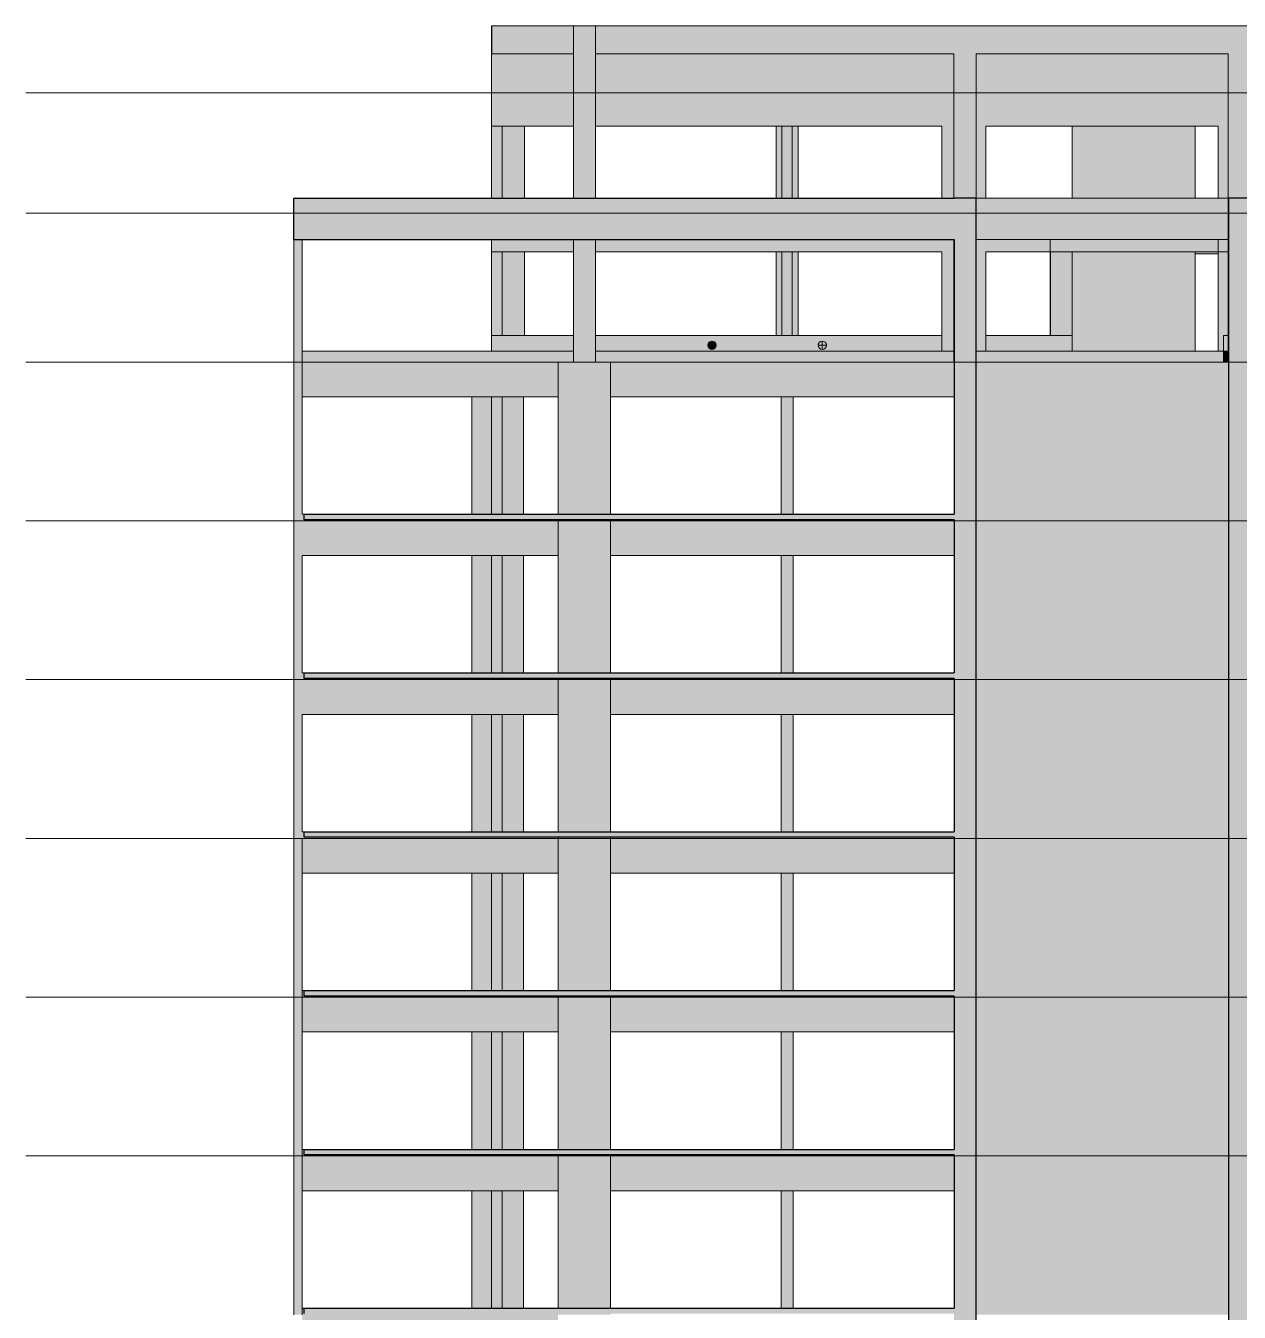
# Model space of a CAD drawing. Header units: centimetres. Extents: x -2198 to 42786, y -3196 to 88064.
# Drawn here: x 28067 to 30268, y 85688 to 88022 of the extents above; entities that cross this region are included whole.
import ezdxf

# ---------------------------------------------------------------- set-up
doc = ezdxf.new("R2010")
doc.units = ezdxf.units.CM
doc.linetypes.add('Centro', pattern=[3.175, 0.635, -0.47625, 1.5875, -0.47625])
for name, color, linetype, lineweight in [('A-FLOR', 7, 'Continuous', 25), ('A-FLOR-LEVL', 7, 'Continuous', 9), ('A-GENM', 7, 'Continuous', 25), ('S-BEAM', 7, 'Continuous', 25), ('S-COLS', 7, 'Continuous', 25)]:
    doc.layers.add(name, color=color, linetype=linetype, lineweight=lineweight)

# ---------------------------------------------------------------- blocks, each defined once
blk = doc.blocks.new('PED_FURO_CIRCULAR_R04_2020 - 15x25-3721065-CT E 002 - CRT ESQ')
at = {"layer": 'A-GENM', "lineweight": 9}
for p, q in [((-993.1, 87442.5), (-1008.1, 87442.5)), ((-1000.6, 87435), (-1000.6, 87450))]:
    blk.add_line(p, q, dxfattribs=at)

msp = doc.modelspace()

# ---------------------------------------------------------------- hatches: boundary and pattern name
at = {"layer": 'A-FLOR', "true_color": 0xc0c0c0}
for points in [[(29090.05, 87126), (29750.55, 87126), (29750.33, 87136), (28571.56, 87136), (28571.56, 87126), (29067.17, 87126)], [(28601.9, 86838), (29750.55, 86838), (29750.33, 86848), (28571.56, 86848), (28571.56, 86838), (28576.05, 86838)], [(29750.55, 86550), (29750.33, 86560), (28571.56, 86560), (28571.56, 86550), (29750.33, 86550)], [(29750.55, 86262), (29750.33, 86272), (28571.56, 86272), (28571.56, 86262), (29750.33, 86262)], [(28571.56, 85974), (29750.55, 85974), (29750.33, 85984), (28571.56, 85984), (28571.56, 85974.61)], [(29750.55, 85686), (29750.33, 85696), (28571.56, 85696), (28571.56, 85686), (29750.36, 85686)]]:
    msp.add_hatch(color=9, dxfattribs=at).paths.add_polyline_path(points, flags=0)
at = {"layer": 'S-BEAM', "true_color": 0xc0c0c0}
for points in [[(28928.29, 87840), (28930.55, 87840), (28930.55, 87971), (28912.29, 87971), (28912.29, 88022), (28911.55, 88022), (28911.55, 87840)], [(28971.55, 87971), (29060.33, 87971), (29060.33, 88022), (28912.29, 88022), (28912.29, 87971), (28970.45, 87971)], [(29687.53, 87971), (29750.25, 87971), (29750.25, 88022), (29100.33, 88022), (29100.33, 87971), (29273.96, 87971)], [(30247.32, 87971), (30247.32, 88022), (29790.25, 88022), (29790.25, 87971), (30229.57, 87971)], [(28930.55, 87840), (29060.33, 87840), (29060.33, 87971), (28930.55, 87971), (28930.55, 87900)], [(29273.96, 87840), (29728.05, 87840), (29728.05, 87971), (29100.33, 87971), (29100.33, 87840)], [(29808.05, 87840), (30229.57, 87840), (30229.57, 87971), (29808.05, 87971)], [(29750.55, 87634), (29750.56, 87634), (29750.55, 87709), (28553.06, 87709), (28553.06, 87634), (29687.53, 87634)], [(29965.07, 87634), (30247.32, 87634), (30247.32, 87709), (29790.37, 87709), (29790.37, 87634), (29964.55, 87634)], [(28951.55, 87612), (29060.33, 87612), (29060.33, 87634), (28911.55, 87634), (28911.55, 87612), (28930.55, 87612)], [(29100.33, 87612), (29728.05, 87612), (29728.05, 87634), (29100.33, 87634)], [(29894.32, 87612), (29924.57, 87612), (29924.57, 87634), (29808.05, 87634), (29808.05, 87612)], [(30101.1, 87612), (30229.57, 87612), (30229.57, 87634), (29924.57, 87634), (29924.57, 87612), (29965.07, 87612)], [(28911.55, 87432), (29060.33, 87432), (29060.33, 87460), (28911.55, 87460)], [(29311.33, 87435), (29313.28, 87435.26), (29315.08, 87436.01), (29316.64, 87437.2), (29317.83, 87438.75), (29318.58, 87440.56), (29318.83, 87442.5), (29318.58, 87444.45), (29317.83, 87446.25), (29316.46, 87447.95), (29315.08, 87449), (29313.28, 87449.75), (29311.05, 87449.97), (29309.39, 87449.75), (29306.53, 87448.19), (29305.07, 87446.55), (29304.84, 87446.25), (29304.09, 87444.45), (29303.83, 87442.5), (29304.09, 87440.56), (29304.84, 87438.75), (29306.03, 87437.2), (29307.58, 87436.01), (29309.39, 87435.26)], [(29032.3, 87349), (29032.3, 87412), (29060.33, 87412), (29060.33, 87432), (28568.06, 87432), (28568.06, 87349), (28963.78, 87349)], [(29127.3, 87349), (29750.33, 87349), (29750.25, 87432), (29100.33, 87432), (29100.33, 87412), (29127.3, 87412), (29127.3, 87386.63)], [(29971.86, 87412), (30239.07, 87412), (30239.07, 87432), (29790.37, 87432), (29790.37, 87412), (29965.07, 87412)], [(30247.32, 87412), (30247.32, 87432), (30239.07, 87432), (30239.07, 87412)], [(28568.06, 87061), (29032.3, 87061), (29032.3, 87126), (28571.56, 87126), (28571.56, 87136), (28568.06, 87136), (28568.06, 87112)], [(29750.33, 87061), (29750.33, 87126), (29127.3, 87126), (29127.3, 87061), (29687.53, 87061)], [(28963.78, 86773), (29032.3, 86773), (29032.3, 86838), (28571.56, 86838), (28571.56, 86848), (28568.06, 86848), (28568.06, 86773), (28912.08, 86773)], [(29273.96, 86773), (29750.33, 86773), (29750.33, 86838), (29127.3, 86838), (29127.3, 86773)], [(28963.78, 86485), (29032.3, 86485), (29032.3, 86550), (28571.56, 86550), (28571.56, 86560), (28568.06, 86560), (28568.06, 86485), (28860.39, 86485)], [(29127.3, 86485), (29750.33, 86485), (29750.33, 86550), (29127.3, 86550)], [(28860.39, 86197), (29032.3, 86197), (29032.3, 86262), (28571.56, 86262), (28571.56, 86272), (28568.06, 86272), (28568.06, 86197), (28653.6, 86197)], [(29687.53, 86197), (29750.33, 86197), (29750.33, 86262), (29127.3, 86262), (29127.3, 86197), (29273.96, 86197)], [(28963.78, 85909), (29032.3, 85909), (29032.3, 85974), (28571.56, 85974), (28571.56, 85984), (28568.06, 85984), (28568.06, 85909), (28912.08, 85909)], [(29127.3, 85909), (29750.33, 85909), (29750.33, 85974), (29127.3, 85974)], [(28963.78, 85621), (29032.3, 85621), (29032.3, 85686), (28571.56, 85686), (28571.56, 85696), (28568.06, 85696), (28568.06, 85621), (28860.39, 85621)]]:
    msp.add_hatch(color=9, dxfattribs=at).paths.add_polyline_path(points, flags=0)
h = msp.add_hatch(color=9, dxfattribs=at)
h.paths.add_polyline_path([(31142.07, 87612), (31241.56, 87612), (31241.56, 87634), (30785.57, 87634), (30785.57, 87612), (31135.03, 87612)], flags=0)
h.paths.add_polyline_path([(30423.07, 87612), (30745.57, 87612), (30745.57, 87634), (30287.56, 87634), (30287.56, 87612), (30307.89, 87612)], flags=0)
h.paths.add_polyline_path([(30229.57, 87612), (30247.32, 87612), (30247.32, 87634), (30229.57, 87634)], flags=0)
h.paths.add_polyline_path([(30514.67, 87709), (30745.57, 87709), (30745.57, 87971), (30287.32, 87971), (30287.56, 87709), (30462.57, 87709)], flags=0)
h.paths.add_polyline_path([(30229.57, 87709), (30247.32, 87709), (30247.32, 87971), (30229.57, 87971), (30229.57, 87827.89)], flags=0)
h.paths.add_polyline_path([(31238.42, 87709), (31241.56, 87709), (31241.56, 87971), (30785.57, 87971), (30785.57, 87709), (31183.79, 87709)], flags=0)
h = msp.add_hatch(color=9, dxfattribs=at)
h.paths.add_polyline_path([(30287.56, 87608), (30405.05, 87608), (30405.05, 87612), (30287.56, 87612), (30287.56, 87610.16)], flags=0)
h.paths.add_polyline_path([(30188.64, 87608), (30229.57, 87608), (30229.57, 87612), (30187.55, 87612), (30187.55, 87608)], flags=0)
h = msp.add_hatch(color=9, dxfattribs=at)
h.paths.add_polyline_path([(29290.23, 87432), (29728.05, 87432), (29728.05, 87460), (29100.33, 87459.54), (29100.33, 87432), (29284.66, 87432)], flags=0)
h.paths.add_polyline_path([(29511.33, 87435), (29509.39, 87435.26), (29507.58, 87436.01), (29506.03, 87437.2), (29504.84, 87438.75), (29504.09, 87440.56), (29503.83, 87442.5), (29504.09, 87444.45), (29504.84, 87446.25), (29506.03, 87447.81), (29507.58, 87449), (29509.39, 87449.75), (29511.33, 87450), (29513.28, 87449.75), (29515.08, 87449), (29516.64, 87447.81), (29517.83, 87446.25), (29518.58, 87444.45), (29518.83, 87442.5), (29518.58, 87440.56), (29517.83, 87438.75), (29516.64, 87437.2), (29515.08, 87436.01), (29513.28, 87435.26)], flags=0)
h.paths.add_polyline_path([(29311.33, 87435), (29309.39, 87435.26), (29307.58, 87436.01), (29306.03, 87437.2), (29304.84, 87438.75), (29304.09, 87440.56), (29303.83, 87442.5), (29304.09, 87444.45), (29305.07, 87446.55), (29306.66, 87448.29), (29307.58, 87449), (29309.39, 87449.75), (29311.41, 87449.99), (29313.28, 87449.75), (29316.46, 87447.95), (29316.7, 87447.73), (29317.83, 87446.25), (29318.58, 87444.45), (29318.83, 87442.5), (29318.58, 87440.56), (29317.83, 87438.75), (29316.64, 87437.2), (29315.08, 87436.01), (29313.28, 87435.26)], flags=0)
h = msp.add_hatch(color=9, dxfattribs=at)
h.paths.add_polyline_path([(29964.55, 87432), (29964.55, 87460), (29808.05, 87460), (29808.05, 87432), (29959.25, 87432)], flags=0)
h.paths.add_polyline_path([(29511.33, 87435), (29513.28, 87435.26), (29515.08, 87436.01), (29516.64, 87437.2), (29517.83, 87438.75), (29518.58, 87440.56), (29518.83, 87442.5), (29518.58, 87444.45), (29517.83, 87446.25), (29516.64, 87447.81), (29515.08, 87449), (29513.28, 87449.75), (29511.33, 87450), (29509.39, 87449.75), (29507.58, 87449), (29506.03, 87447.81), (29504.84, 87446.25), (29504.09, 87444.45), (29503.83, 87442.5), (29504.09, 87440.56), (29504.84, 87438.75), (29506.03, 87437.2), (29507.58, 87436.01), (29509.39, 87435.26)], flags=0)
h = msp.add_hatch(color=9, dxfattribs=at)
h.paths.add_polyline_path([(30721.46, 87432), (30745.57, 87432), (30745.57, 87460), (30287.56, 87460), (30287.56, 87432), (30618.07, 87432)], flags=0)
h.paths.add_polyline_path([(30244.61, 87432), (30247.32, 87432), (30247.32, 87460), (30239.07, 87460), (30239.07, 87432)], flags=0)
at = {"layer": 'S-COLS', "true_color": 0xc0c0c0}
h = msp.add_hatch(color=9, dxfattribs=at)
h.paths.add_polyline_path([(29060.33, 87412), (29100.33, 87412), (29100.33, 87634), (29060.33, 87634), (29060.33, 87428.03)], flags=0)
h.paths.add_polyline_path([(29060.33, 87709), (29100.33, 87709), (29100.33, 88022), (29060.33, 88022), (29060.33, 87827.89)], flags=0)
for points in [[(29790.25, 87412), (29790.25, 88022), (29750.25, 88022), (29750.56, 87709), (29790.05, 87709), (29790.05, 87412)], [(30248.06, 87412), (30248.06, 87709), (30287.32, 87709.04), (30287.32, 88022), (30247.32, 88022), (30247.32, 87412)], [(28911.55, 87709), (28930.55, 87709), (28930.55, 87840), (28911.55, 87840), (28911.55, 87827.89)], [(28971.55, 87709), (28971.55, 87840), (28930.55, 87840), (28930.55, 87709), (28951.55, 87709)], [(29457.05, 87709), (29457.05, 87840), (29438.05, 87840), (29438.05, 87709), (29455.45, 87709)], [(30187.55, 87709), (30187.55, 87840), (29964.55, 87840), (29964.55, 87709), (30101.1, 87709)], [(29761.07, 83024.5), (29790.05, 83024.5), (29790.05, 87709), (29750.56, 87709), (29750.55, 83024.5)], [(30287.56, 84464.5), (30287.32, 87709), (30248.06, 87709), (30248.06, 84464.5), (30287.32, 84464.5)], [(28554.07, 87412), (28568.06, 87412), (28568.06, 87634), (28553.06, 87634), (28553.06, 87412)], [(28930.55, 87460), (28930.55, 87612), (28911.55, 87612), (28911.55, 87460), (28925.99, 87460)], [(28971.55, 87460), (28971.55, 87612), (28930.55, 87612), (28930.55, 87460), (28969.3, 87460)], [(29438.05, 87460), (29457.05, 87460), (29457.05, 87612), (29438.05, 87612), (29438.05, 87474.88)], [(29925.57, 87460), (29964.55, 87460), (29964.55, 87612), (29925.57, 87612), (29925.57, 87474.88)], [(30172.45, 87432), (30187.55, 87432), (30187.55, 87612), (29964.55, 87612), (29964.55, 87432), (30101.1, 87432)], [(30229.57, 87432), (30239.07, 87432), (30239.07, 87460), (30247.32, 87460), (30247.32, 87612), (30229.57, 87612), (30229.57, 87460)], [(28553.12, 87124), (28568.06, 87124), (28568.06, 87412), (28553.06, 87412), (28553.06, 87124)], [(29962.58, 87124), (30248.06, 87124), (30248.06, 87412), (29790.05, 87412), (29790.05, 87124), (29952.09, 87124)], [(29790.25, 87412), (29790.37, 87412), (29790.25, 87412.84)], [(28911.55, 87136), (28911.55, 87349), (28875.8, 87349), (28875.8, 87136)], [(28929.72, 87136), (28930.55, 87136), (28930.55, 87349), (28911.55, 87349), (28911.55, 87136)], [(28969.3, 87136), (28969.3, 87349), (28930.55, 87349), (28930.55, 87136), (28932.62, 87136)], [(29436.55, 87136), (29458.55, 87136), (29458.55, 87349), (29436.55, 87349), (29436.55, 87136.44)], [(28554.49, 86836), (28568.06, 86836), (28568.06, 87124), (28553.06, 87124), (28553.06, 86836)], [(29965.07, 86836), (30248.06, 86836), (30248.06, 87124), (29790.05, 87124), (29790.05, 86836), (29964.55, 86836)], [(28911.55, 86848), (28911.55, 87061), (28875.8, 87061), (28875.8, 86848)], [(28930.55, 86848), (28930.55, 87061), (28911.55, 87061), (28911.55, 86848), (28912.57, 86848)], [(28969.3, 86848), (28969.3, 87061), (28930.55, 87061), (28930.55, 86848), (28963.78, 86848)], [(29458.55, 86848), (29458.55, 87061), (29436.55, 87061), (29436.55, 86848), (29457.05, 86848)], [(28556.46, 86548), (28568.06, 86548.24), (28568.06, 86836), (28553.06, 86836), (28553.06, 86548), (28556.13, 86548)], [(28911.55, 86560), (28911.55, 86773), (28875.8, 86773), (28875.8, 86560)], [(28911.55, 86560), (28930.55, 86560), (28930.55, 86773), (28911.55, 86773), (28911.55, 86592.37)], [(28932.62, 86560), (28969.3, 86560), (28969.3, 86773), (28930.55, 86773), (28930.55, 86560)], [(29458.55, 86560), (29458.55, 86773), (29436.55, 86773), (29436.55, 86560), (29457.05, 86560)], [(28558.13, 86260), (28568.06, 86260), (28568.06, 86548), (28553.06, 86548), (28553.06, 86260), (28558.12, 86260)], [(28875.8, 86272), (28911.55, 86272), (28911.55, 86485), (28875.8, 86485), (28875.8, 86415.87)], [(28911.55, 86272), (28930.55, 86272), (28930.55, 86485), (28911.55, 86485), (28911.55, 86411.08)], [(28969.3, 86272), (28969.3, 86485), (28930.55, 86485), (28930.55, 86272), (28963.78, 86272)], [(29458.55, 86272), (29458.55, 86485), (29436.55, 86485), (29436.55, 86272), (29457.05, 86272)], [(28560.61, 85972), (28568.06, 85972), (28568.06, 86260), (28553.06, 86260), (28553.06, 85972), (28559.8, 85972)], [(28875.8, 85984), (28911.55, 85984), (28911.55, 86197), (28875.8, 86197), (28875.8, 86062.86)], [(28930.55, 85984), (28930.55, 86197), (28911.55, 86197), (28911.55, 85984), (28912.57, 85984)], [(28969.3, 85984), (28969.3, 86197), (28930.55, 86197), (28930.55, 85984), (28963.78, 85984)], [(29458.55, 85984), (29458.55, 86197), (29436.55, 86197), (29436.55, 85984), (29457.05, 85984)], [(28562.47, 85684), (28568.06, 85684), (28568.06, 85972), (28553.06, 85972), (28553.06, 85684), (28561.47, 85684)], [(28911.55, 85696), (28911.55, 85909), (28875.8, 85909), (28875.8, 85696)], [(28930.55, 85696), (28930.55, 85909), (28911.55, 85909), (28911.55, 85696), (28912.57, 85696)], [(28932.62, 85696), (28969.3, 85696), (28969.3, 85909), (28930.55, 85909), (28930.55, 85696)], [(29458.55, 85696), (29458.55, 85909), (29436.55, 85909), (29436.55, 85696), (29457.05, 85696)]]:
    msp.add_hatch(color=9, dxfattribs=at).paths.add_polyline_path(points, flags=0)
h = msp.add_hatch(color=9, dxfattribs=at)
h.paths.add_polyline_path([(29728.05, 87709), (29750.25, 87709), (29750.25, 87971), (29728.05, 87971), (29728.05, 87827.89)], flags=0)
h.paths.add_polyline_path([(29808.05, 87709), (29808.05, 87971), (29790.25, 87971), (29790.37, 87709)], flags=0)
h = msp.add_hatch(color=9, dxfattribs=at)
h.paths.add_polyline_path([(29429.05, 87460), (29438.05, 87460), (29438.05, 87612), (29427.55, 87612), (29427.55, 87460)], flags=0)
h.paths.add_polyline_path([(29457.05, 87460), (29467.55, 87460), (29467.55, 87612), (29457.05, 87612), (29457.05, 87474.88)], flags=0)
h.paths.add_polyline_path([(29438.05, 87709), (29438.05, 87840), (29427.55, 87840), (29427.55, 87709)], flags=0)
h.paths.add_polyline_path([(29457.05, 87709), (29467.55, 87709), (29467.55, 87840), (29457.05, 87840), (29457.05, 87709.57)], flags=0)
h = msp.add_hatch(color=9, dxfattribs=at)
h.paths.add_polyline_path([(29800.05, 87432), (29808.05, 87432), (29808.05, 87634), (29790.37, 87634), (29790.37, 87432), (29790.92, 87432)], flags=0)
h.paths.add_polyline_path([(29750.25, 87432), (29750.25, 87634), (29728.05, 87634), (29728.05, 87432), (29739.23, 87432)], flags=0)
h = msp.add_hatch(color=9, dxfattribs=at)
h.paths.add_polyline_path([(29032.3, 87124), (29127.3, 87124), (29127.3, 87126), (29032.3, 87126)], flags=0)
h.paths.add_polyline_path([(29090.05, 87136), (29127.3, 87136), (29127.3, 87412), (29032.3, 87412), (29032.3, 87136), (29067.17, 87136)], flags=0)
h = msp.add_hatch(color=9, dxfattribs=at)
h.paths.add_polyline_path([(29127.3, 86836), (29127.3, 86838), (29032.3, 86838), (29032.3, 86836), (29090.05, 86836)], flags=0)
h.paths.add_polyline_path([(29090.05, 86848), (29127.3, 86848), (29127.3, 87124), (29032.3, 87124), (29032.3, 86848), (29067.17, 86848)], flags=0)
h = msp.add_hatch(color=9, dxfattribs=at)
h.paths.add_polyline_path([(29067.17, 86548), (29127.3, 86548), (29127.3, 86550), (29032.3, 86550), (29032.3, 86548)], flags=0)
h.paths.add_polyline_path([(29067.17, 86560), (29127.3, 86560), (29127.3, 86836), (29032.3, 86836), (29032.3, 86560)], flags=0)
h = msp.add_hatch(color=9, dxfattribs=at)
h.paths.add_polyline_path([(29938.69, 86548), (30248.06, 86548), (30248.06, 86836), (29790.05, 86836), (29790.05, 86548), (29933.53, 86548)], flags=0)
h.paths.add_polyline_path([(29750.33, 86548), (29750.55, 86548), (29750.33, 86550)], flags=0)
h = msp.add_hatch(color=9, dxfattribs=at)
h.paths.add_polyline_path([(29032.3, 86260), (29127.3, 86260), (29127.3, 86262), (29032.3, 86262)], flags=0)
h.paths.add_polyline_path([(29067.17, 86272), (29127.3, 86272), (29127.3, 86548), (29032.3, 86548), (29032.3, 86272)], flags=0)
h = msp.add_hatch(color=9, dxfattribs=at)
h.paths.add_polyline_path([(29997.71, 86260), (30248.06, 86260), (30248.06, 86548), (29790.05, 86548), (29790.05, 86260), (29983.58, 86260)], flags=0)
h.paths.add_polyline_path([(29750.33, 86260), (29750.55, 86260), (29750.33, 86262)], flags=0)
h = msp.add_hatch(color=9, dxfattribs=at)
h.paths.add_polyline_path([(29067.17, 85972), (29127.3, 85972), (29127.3, 85974), (29032.3, 85974), (29032.3, 85972)], flags=0)
h.paths.add_polyline_path([(29067.17, 85984), (29127.3, 85984), (29127.3, 86260), (29032.3, 86260), (29032.3, 85984)], flags=0)
h = msp.add_hatch(color=9, dxfattribs=at)
h.paths.add_polyline_path([(29983.55, 85972), (30248.06, 85972), (30248.06, 86260), (29790.05, 86260), (29790.05, 85972), (29965.07, 85972)], flags=0)
h.paths.add_polyline_path([(29750.33, 85972), (29750.55, 85972), (29750.33, 85974)], flags=0)
h = msp.add_hatch(color=9, dxfattribs=at)
h.paths.add_polyline_path([(29067.17, 85684), (29127.3, 85684), (29127.3, 85686), (29032.3, 85686), (29032.3, 85684)], flags=0)
h.paths.add_polyline_path([(29067.17, 85696), (29127.3, 85696), (29127.3, 85972), (29032.3, 85972), (29032.3, 85696)], flags=0)
h = msp.add_hatch(color=9, dxfattribs=at)
h.paths.add_polyline_path([(29997.71, 85684), (30248.06, 85684), (30248.06, 85972), (29790.05, 85972), (29790.05, 85684), (29983.58, 85684)], flags=0)
h.paths.add_polyline_path([(29750.33, 85684), (29750.55, 85684), (29750.33, 85686)], flags=0)

# ---------------------------------------------------------------- linework, layer by layer
at = {"layer": 'A-FLOR', "color": 190, "true_color": 0x8000ff}
for p, q in [((28571.56, 87136), (29750.55, 87136)), ((28571.56, 87126), (28571.56, 87136)), ((29750.55, 87126), (28571.56, 87126)), ((28571.56, 86848), (29750.55, 86848)), ((28571.56, 86838), (28571.56, 86848)), ((29750.55, 86838), (28571.56, 86838)), ((28571.56, 86560), (29750.55, 86560)), ((28571.56, 86550), (28571.56, 86560)), ((29750.55, 86550), (28571.56, 86550)), ((28571.56, 86272), (29750.55, 86272)), ((28571.56, 86262), (28571.56, 86272)), ((29750.55, 86262), (28571.56, 86262)), ((28571.56, 85984), (29750.55, 85984)), ((28571.56, 85974), (28571.56, 85984)), ((29750.55, 85974), (28571.56, 85974)), ((28571.56, 85696), (29750.55, 85696)), ((28571.56, 85686), (28571.56, 85696))]:
    msp.add_line(p, q, dxfattribs=at)
at = {"layer": 'A-FLOR-LEVL', "linetype": 'Centro'}
for p, q in [((28066.61, 87900), (33615.18, 87900)), ((28066.61, 87682), (33615.18, 87682)), ((28066.61, 87412), (33615.18, 87412)), ((28066.61, 87124), (33615.18, 87124)), ((28066.61, 86836), (33615.18, 86836)), ((28066.61, 86548), (33615.18, 86548)), ((28066.61, 86260), (33615.18, 86260)), ((28066.61, 85972), (33615.18, 85972))]:
    msp.add_line(p, q, dxfattribs=at)
at = {"layer": 'S-BEAM', "lineweight": 9}
for p, q in [((28912.29, 88022), (28911.55, 88022)), ((28911.55, 87840), (28911.55, 88022)), ((28912.29, 88022), (29060.33, 88022)), ((28912.29, 88022), (28912.29, 87971)), ((29060.33, 88022), (29060.33, 87971)), ((29100.33, 88022), (29750.25, 88022)), ((29100.33, 88022), (29100.33, 87971)), ((29790.25, 88022), (30247.32, 88022)), ((29060.33, 87971), (28912.29, 87971)), ((29750.25, 87971), (29100.33, 87971)), ((30247.32, 87971), (29790.25, 87971)), ((28930.55, 87840), (28911.55, 87840)), ((29060.33, 87840), (28930.55, 87840)), ((29728.05, 87840), (29100.33, 87840)), ((29808.05, 87840), (30229.57, 87840)), ((30229.57, 87840), (30229.57, 87709)), ((29790.37, 87634), (29790.37, 87709)), ((29790.37, 87709), (30247.32, 87709)), ((30247.32, 87634), (30247.32, 87709)), ((28911.55, 87634), (28911.55, 87612)), ((30247.32, 87634), (29790.37, 87634)), ((29924.57, 87612), (29924.57, 87634)), ((30229.57, 87634), (30229.57, 87612)), ((28911.55, 87612), (29060.33, 87612)), ((29100.33, 87612), (29728.05, 87612)), ((29808.05, 87612), (29924.57, 87612)), ((29924.57, 87612), (30229.57, 87612)), ((30187.55, 87608), (30229.57, 87608)), ((30229.57, 87612), (30247.32, 87612)), ((29060.33, 87460), (28911.55, 87460)), ((28911.55, 87460), (28911.55, 87432)), ((29100.33, 87460), (29728.05, 87460)), ((29728.05, 87432), (29728.05, 87460)), ((29808.05, 87460), (29964.55, 87460)), ((30239.07, 87432), (30239.07, 87460)), ((30247.32, 87460), (30239.07, 87460)), ((29060.33, 87432), (28568.06, 87432)), ((29060.33, 87412), (29060.33, 87432)), ((29100.33, 87432), (29100.33, 87412)), ((29100.33, 87432), (29750.25, 87432)), ((29750.25, 87412), (29750.25, 87432)), ((29790.37, 87432), (30239.07, 87432)), ((29790.37, 87432), (29790.37, 87412)), ((30239.07, 87412), (30239.07, 87432)), ((30239.07, 87412), (30239.07, 87432)), ((30239.07, 87432), (30247.32, 87432)), ((30247.32, 87412), (30247.32, 87432)), ((28568.06, 87412), (28568.06, 87349)), ((29032.3, 87412), (29032.3, 87349)), ((29060.33, 87412), (29032.3, 87412)), ((29100.33, 87412), (29127.3, 87412)), ((29127.3, 87412), (29127.3, 87349)), ((29750.33, 87412), (29750.25, 87412)), ((30247.32, 87412), (30239.07, 87412)), ((28568.06, 87349), (29032.3, 87349)), ((29750.33, 87349), (29127.3, 87349)), ((28568.06, 87136), (28571.56, 87136)), ((29032.3, 87126), (29032.3, 87061)), ((29127.3, 87126), (29127.3, 87061)), ((28568.06, 87061), (29032.3, 87061)), ((29127.3, 87061), (29750.33, 87061)), ((28568.06, 86848), (28571.56, 86848)), ((29032.3, 86838), (29032.3, 86773)), ((29127.3, 86838), (29127.3, 86773)), ((28568.06, 86773), (29032.3, 86773)), ((29127.3, 86773), (29750.33, 86773)), ((28568.06, 86560), (28571.56, 86560)), ((29032.3, 86550), (29032.3, 86485)), ((29127.3, 86550), (29127.3, 86485)), ((28568.06, 86548), (28568.06, 86485)), ((29750.33, 86485), (29750.33, 86548)), ((28568.06, 86485), (29032.3, 86485)), ((29127.3, 86485), (29750.33, 86485)), ((28568.06, 86272), (28571.56, 86272)), ((28568.06, 86272), (28568.06, 86260)), ((28568.06, 86260), (28568.06, 86197)), ((29032.3, 86262), (29032.3, 86197)), ((29127.3, 86262), (29127.3, 86197)), ((29750.33, 86260), (29750.33, 86262)), ((29750.33, 86197), (29750.33, 86260)), ((28568.06, 86197), (29032.3, 86197)), ((29127.3, 86197), (29750.33, 86197)), ((28568.06, 85984), (28571.56, 85984)), ((28568.06, 85984), (28568.06, 85972)), ((28568.06, 85972), (28568.06, 85909)), ((29032.3, 85974), (29032.3, 85909)), ((29127.3, 85974), (29127.3, 85909)), ((29750.33, 85972), (29750.33, 85974)), ((29750.33, 85909), (29750.33, 85972)), ((28568.06, 85909), (29032.3, 85909)), ((29127.3, 85909), (29750.33, 85909)), ((28568.06, 85696), (28571.56, 85696)), ((28568.06, 85696), (28568.06, 85684))]:
    msp.add_line(p, q, dxfattribs=at)
at = {"layer": 'S-BEAM', "color": 190, "true_color": 0x8000ff}
for p, q in [((28553.06, 87634), (28553.06, 87709)), ((28553.06, 87709), (29750.56, 87709)), ((28553.06, 87634), (29750.56, 87634))]:
    msp.add_line(p, q, dxfattribs=at)
at = {"layer": 'S-BEAM', "lineweight": 9}
for centre, start, end in [((29311.33, 87442.5), 90, 270), ((29311.33, 87442.5), 270, 90), ((29511.33, 87442.5), 90, 270), ((29511.33, 87442.5), 270, 90)]:
    msp.add_arc(centre, 7.5, start, end, dxfattribs=at)
at = {"layer": 'S-COLS', "lineweight": 9}
for p, q in [((29060.33, 88022), (29100.33, 88022)), ((29060.33, 88022), (29060.33, 87709)), ((29100.33, 88022), (29100.33, 87709)), ((29790.25, 88022), (29750.25, 88022)), ((30287.32, 88022), (30247.32, 88022)), ((29750.25, 87971), (29750.25, 87709)), ((29790.25, 87412), (29790.25, 87971)), ((30247.32, 87971), (30247.32, 87412)), ((28911.55, 87840), (28911.55, 87709)), ((28930.55, 87840), (28930.55, 87709)), ((28971.55, 87840), (28971.55, 87709)), ((29427.55, 87840), (29427.55, 87709)), ((29438.05, 87840), (29438.05, 87709)), ((29457.05, 87840), (29457.05, 87709)), ((29467.55, 87840), (29467.55, 87709)), ((29728.05, 87840), (29728.05, 87709)), ((29808.05, 87840), (29808.05, 87709)), ((29964.55, 87709), (29964.55, 87840)), ((30187.55, 87840), (30187.55, 87709)), ((29790.37, 87709), (29790.37, 87412)), ((30247.37, 87709), (30248.06, 87709)), ((30247.37, 87709), (30247.37, 87412)), ((28553.06, 87634), (28553.06, 87412)), ((28568.06, 87412), (28568.06, 87634)), ((29060.33, 87634), (29060.33, 87412)), ((29100.33, 87634), (29100.33, 87412)), ((29750.25, 87634), (29750.25, 87412)), ((29750.37, 87634), (29750.37, 87412)), ((28911.55, 87612), (28911.55, 87460)), ((28930.55, 87612), (28930.55, 87460)), ((28971.55, 87612), (28971.55, 87460)), ((29427.55, 87612), (29427.55, 87460)), ((29438.05, 87612), (29438.05, 87460)), ((29457.05, 87612), (29457.05, 87460)), ((29467.55, 87612), (29467.55, 87460)), ((29728.05, 87612), (29728.05, 87432)), ((29808.05, 87612), (29808.05, 87432)), ((29964.55, 87432), (29964.55, 87612)), ((30187.55, 87612), (30187.55, 87432)), ((30229.57, 87612), (30229.57, 87432)), ((28553.06, 87412), (28553.06, 87124)), ((28568.06, 87412), (28553.06, 87412)), ((28568.06, 87412), (28568.06, 87136)), ((29032.3, 87412), (29032.3, 87136)), ((29127.3, 87412), (29032.3, 87412)), ((29100.33, 87412), (29060.33, 87412)), ((29127.3, 87136), (29127.3, 87412)), ((30248.06, 87412), (30239.07, 87412)), ((30248.06, 87412), (30247.32, 87412)), ((30248.06, 87412), (30247.37, 87412)), ((28875.8, 87136), (28875.8, 87349)), ((28911.55, 87349), (28911.55, 87136)), ((28930.55, 87349), (28930.55, 87136)), ((28969.3, 87349), (28969.3, 87136)), ((29436.55, 87349), (29436.55, 87136)), ((29458.55, 87349), (29458.55, 87136)), ((29750.33, 87349), (29750.33, 87136)), ((28553.06, 87124), (28553.06, 86836)), ((28568.06, 87124), (28553.06, 87124)), ((28568.06, 87124), (28553.06, 87124)), ((29032.3, 87126), (29032.3, 87124)), ((29032.3, 87124), (29032.3, 86848)), ((29127.3, 87124), (29032.3, 87124)), ((29127.3, 87124), (29032.3, 87124)), ((29127.3, 87124), (29127.3, 87126)), ((29127.3, 86848), (29127.3, 87124)), ((30248.06, 87124), (29790.05, 87124)), ((30248.06, 87124), (29790.05, 87124)), ((28568.06, 87061), (28568.06, 86848)), ((28875.8, 86848), (28875.8, 87061)), ((28911.55, 87061), (28911.55, 86848)), ((28930.55, 87061), (28930.55, 86848)), ((28969.3, 87061), (28969.3, 86848)), ((29436.55, 87061), (29436.55, 86848)), ((29458.55, 87061), (29458.55, 86848)), ((29750.33, 87061), (29750.33, 86848)), ((28553.06, 86836), (28553.06, 86548)), ((28568.06, 86836), (28553.06, 86836)), ((28568.06, 86836), (28553.06, 86836)), ((29032.3, 86838), (29032.3, 86836)), ((29032.3, 86836), (29032.3, 86560)), ((29127.3, 86836), (29032.3, 86836)), ((29127.3, 86836), (29032.3, 86836)), ((29127.3, 86836), (29127.3, 86838)), ((29127.3, 86560), (29127.3, 86836)), ((30248.06, 86836), (29790.05, 86836)), ((30248.06, 86836), (29790.05, 86836)), ((28568.06, 86773), (28568.06, 86560)), ((28875.8, 86560), (28875.8, 86773)), ((28911.55, 86773), (28911.55, 86560)), ((28930.55, 86773), (28930.55, 86560)), ((28969.3, 86773), (28969.3, 86560)), ((29436.55, 86773), (29436.55, 86560)), ((29458.55, 86773), (29458.55, 86560)), ((29750.33, 86773), (29750.33, 86560)), ((29032.3, 86550), (29032.3, 86548)), ((29127.3, 86548), (29127.3, 86550)), ((28553.06, 86548), (28553.06, 86260)), ((28568.06, 86548), (28553.06, 86548)), ((28568.06, 86548), (28553.06, 86548)), ((28568.06, 86548), (28568.06, 86485)), ((29032.3, 86548), (29032.3, 86272)), ((29127.3, 86548), (29032.3, 86548)), ((29127.3, 86548), (29032.3, 86548)), ((29127.3, 86272), (29127.3, 86548)), ((29750.33, 86548), (29750.33, 86485)), ((30248.06, 86548), (29790.05, 86548)), ((30248.06, 86548), (29790.05, 86548)), ((28568.06, 86485), (28568.06, 86272)), ((28875.8, 86272), (28875.8, 86485)), ((28911.55, 86485), (28911.55, 86272)), ((28930.55, 86485), (28930.55, 86272)), ((28969.3, 86485), (28969.3, 86272)), ((29436.55, 86485), (29436.55, 86272)), ((29458.55, 86485), (29458.55, 86272)), ((29750.33, 86485), (29750.33, 86272)), ((28568.06, 86272), (28568.06, 86260)), ((28553.06, 86260), (28553.06, 85972)), ((28568.06, 86260), (28553.06, 86260)), ((28568.06, 86260), (28553.06, 86260)), ((28568.06, 86260), (28568.06, 86197)), ((29032.3, 86262), (29032.3, 86260)), ((29032.3, 86260), (29032.3, 85984)), ((29127.3, 86260), (29032.3, 86260)), ((29127.3, 86260), (29032.3, 86260)), ((29127.3, 86260), (29127.3, 86262)), ((29127.3, 85984), (29127.3, 86260)), ((29750.33, 86262), (29750.33, 86260)), ((29750.33, 86260), (29750.33, 86197)), ((30248.06, 86260), (29790.05, 86260)), ((30248.06, 86260), (29790.05, 86260)), ((28568.06, 86197), (28568.06, 85984)), ((28875.8, 85984), (28875.8, 86197)), ((28911.55, 86197), (28911.55, 85984)), ((28930.55, 86197), (28930.55, 85984)), ((28969.3, 86197), (28969.3, 85984)), ((29436.55, 86197), (29436.55, 85984)), ((29458.55, 86197), (29458.55, 85984)), ((29750.33, 86197), (29750.33, 85984)), ((28553.06, 85972), (28553.06, 85684)), ((28568.06, 85972), (28553.06, 85972)), ((28568.06, 85972), (28553.06, 85972)), ((28568.06, 85984), (28568.06, 85972)), ((28568.06, 85972), (28568.06, 85909)), ((29032.3, 85974), (29032.3, 85972)), ((29032.3, 85972), (29032.3, 85696)), ((29127.3, 85972), (29032.3, 85972)), ((29127.3, 85972), (29032.3, 85972)), ((29127.3, 85972), (29127.3, 85974)), ((29127.3, 85696), (29127.3, 85972)), ((29750.33, 85974), (29750.33, 85972)), ((29750.33, 85972), (29750.33, 85909)), ((30248.06, 85972), (29790.05, 85972)), ((30248.06, 85972), (29790.05, 85972)), ((28568.06, 85909), (28568.06, 85696)), ((28875.8, 85696), (28875.8, 85909)), ((28911.55, 85909), (28911.55, 85696)), ((28930.55, 85909), (28930.55, 85696)), ((28969.3, 85909), (28969.3, 85696)), ((29436.55, 85909), (29436.55, 85696)), ((29458.55, 85909), (29458.55, 85696)), ((29750.33, 85909), (29750.33, 85696)), ((28568.06, 85696), (28568.06, 85684))]:
    msp.add_line(p, q, dxfattribs=at)
at = {"layer": 'S-COLS', "color": 190, "true_color": 0x8000ff}
for p, q in [((29790.05, 87709), (29750.55, 87709)), ((29790.05, 87709), (29790.05, 83024.5)), ((30248.06, 87709), (30248.06, 84464.5)), ((30287.56, 87709), (30248.06, 87709)), ((29750.55, 87634), (29750.55, 87136)), ((29925.57, 87460), (29925.57, 87612)), ((29750.55, 87126), (29750.55, 86848)), ((29750.55, 86838), (29750.55, 86560)), ((29750.55, 86550), (29750.55, 86272)), ((29750.55, 86262), (29750.55, 85984)), ((29750.55, 85974), (29750.55, 85696))]:
    msp.add_line(p, q, dxfattribs=at)

# ---------------------------------------------------------------- block references
at = {"layer": 'A-GENM', "lineweight": 9}
for p in [(30311.92, 0), (30511.92, 0)]:
    msp.add_blockref('PED_FURO_CIRCULAR_R04_2020 - 15x25-3721065-CT E 002 - CRT ESQ', p, dxfattribs=at)

doc.saveas('drawing.dxf')
